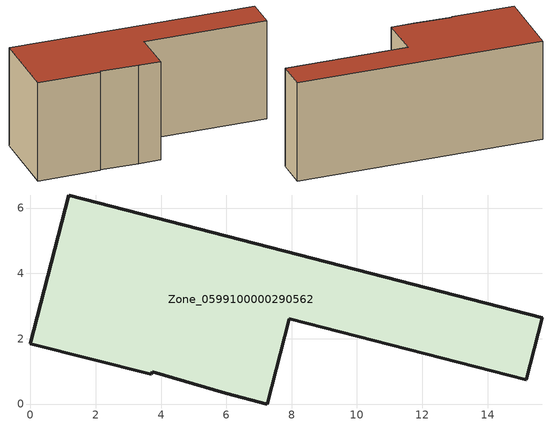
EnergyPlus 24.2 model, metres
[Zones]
Zone_0599100000290562
 floor ground (C_G): 3.7,0.91 0,1.85 1.17,6.4 15.67,2.64 15.19,0.75 7.92,2.61 7.26,0 5.99,0.34 3.72,0.98 z0
 wall outside (C_F): 0,1.85 3.7,0.91 3.72,0.98 5.99,0.34 7.26,0 7.92,2.61 15.19,0.75 15.67,2.64 1.17,6.4 0,1.85 z0:6.32
 roof outside (C_R): 5.99,0.34 7.26,0 7.92,2.61 15.19,0.75 15.67,2.64 1.17,6.4 0,1.85 3.7,0.91 3.72,0.98 z6.32
[BUILDING]
Pand.0599100000290562: North Axis=0; Terrain=City; Loads Convergence Tolerance Value=0.04; Temperature Convergence Tolerance Value=0.4; Solar Distribution=FullExterior; Maximum Number of Warmup Days=25; Minimum Number of Warmup Days=1
[Site:Location]
Rotterdam.The.Hague.AP_ZH_NLD Design_Conditions: Latitude=51.96; Longitude=4.45; Time Zone=1; Elevation=-4.5
[SITE:GROUNDTEMPERATURE:BUILDINGSURFACE]
18, 18, 18, 18, 18, 18, 18, 18, 18, 18, 18, 18
[MATERIAL] Thermal Absorptance=0.9; Solar Absorptance=0.7; Visible Absorptance=0.7
Name | Roughness | Thickness | Conductivity | Density | Specific Heat
G.TC.1946 | MediumSmooth | 0.15 | 1 | 540 | 1210
F.TC.1946 | Rough | 0.3 | 0.857143 | 1920 | 840
R.TC.1946 | MediumRough | 0.2 | 0.909091 | 1500 | 1000
[CONSTRUCTION]
C_G: G.TC.1946
C_F: F.TC.1946
C_R: R.TC.1946
[ZONE]
Zone_0599100000290562: Type=1; Multiplier=1; Ceiling Height=Autocalculate; Volume=Autocalculate; Floor Area=autocalculate; Part of Total Floor Area=Yes
[ZONEINFILTRATION:DESIGNFLOWRATE]
Infil_Zone_0599100000290562: Zone or ZoneList or Space or SpaceList=Zone_0599100000290562; Schedule=AlwaysOn; Design Flow Rate Calculation Method=Flow/Area; Flow Rate per Floor Area=0.003; Constant Term Coefficient=1; Temperature Term Coefficient=0; Velocity Term Coefficient=0; Velocity Squared Term Coefficient=0
[HVACTEMPLATE:ZONE:IDEALLOADSAIRSYSTEM]
Zone_0599100000290562: Maximum Heating Supply Air Temperature=50; Minimum Cooling Supply Air Temperature=13; Maximum Heating Supply Air Humidity Ratio=0.0156; Minimum Cooling Supply Air Humidity Ratio=0.0077; Heating Limit=NoLimit; Cooling Limit=NoLimit; Dehumidification Control Type=ConstantSensibleHeatRatio; Cooling Sensible Heat Ratio=0.7; Dehumidification Setpoint=60; Humidification Control Type=None; Humidification Setpoint=30; Outdoor Air Method=None; Outdoor Air Flow Rate per Person=0.00944; Outdoor Air Flow Rate per Zone Floor Area=0; Outdoor Air Flow Rate per Zone=0; Demand Controlled Ventilation Type=None; Outdoor Air Economizer Type=NoEconomizer; Heat Recovery Type=None; Sensible Heat Recovery Effectiveness=0.7; Latent Heat Recovery Effectiveness=0.65
[ZONECONTROL:THERMOSTAT]
ThermostatControl_Zone_0599100000290562: Zone or ZoneList=Zone_0599100000290562; Control Type Schedule=DualSetpointControlType; Control 1=Thermostat_Zone_0599100000290562; Temperature Difference Between Cutout And Setpoint=0
[THERMOSTATSETPOINT:DUALSETPOINT]
Thermostat_Zone_0599100000290562: Heating Setpoint Temperature Schedule=HeatingSetpoint_Zone_0599100000290562; Cooling Setpoint Temperature Schedule=CoolingSetpoint_Zone_0599100000290562
[SCHEDULE:COMPACT]
HeatingSetpoint_Zone_0599100000290562: Through: 12/31, For: AllDays, Until: 24:00, 21
CoolingSetpoint_Zone_0599100000290562: Through: 12/31, For: AllDays, Until: 24:00, 24
DualSetpointControlType: Through: 12/31, For: AllDays, Until: 24:00, 4
AlwaysOn: Through: 12/31, For: AllDays, Until: 24:00, 1
